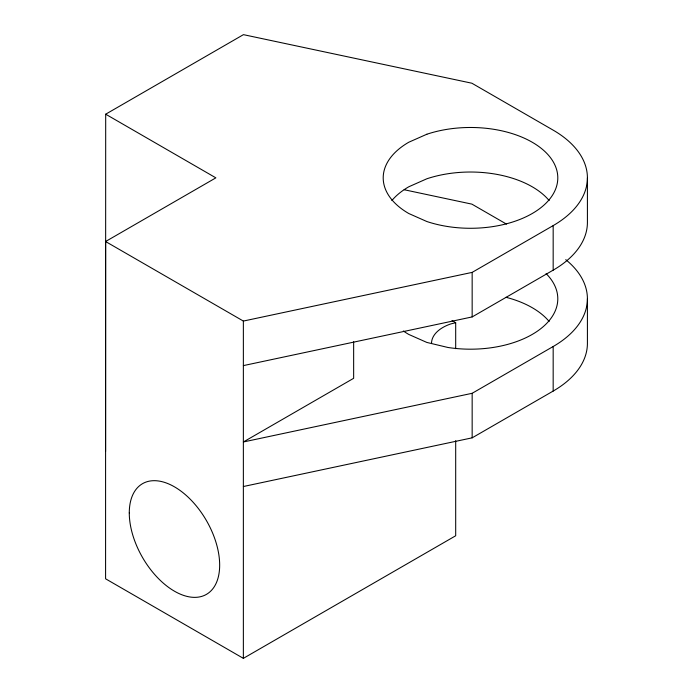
<?xml version="1.0" encoding="UTF-8"?>
<svg xmlns="http://www.w3.org/2000/svg" width="693" height="693" viewBox="0 0 693 693"><rect width="100%" height="100%" fill="white"/><g stroke="black" fill="none" stroke-linecap="round" stroke-linejoin="round"><path stroke-width="1.04" d="M105.587 451.524L105.691 114.198L243.442 34.65L471.881 83.221L553.17 130.145A116.909 67.498 0 0 1 553.17 225.606L553.17 270.157L472.158 316.926L243.364 365.609M455.691 440.67L455.691 535.767L243.364 658.35L105.587 578.802L105.587 241.519L215.861 177.85L105.691 114.198M105.587 241.519L243.364 321.067L472.158 272.384L553.17 225.606M353.647 341.736L353.647 378.309L243.364 441.978L472.158 393.295L553.17 346.517A116.909 67.498 0 0 0 565.748 259.65M243.364 486.521L472.158 437.837L553.17 391.069A116.909 67.498 0 0 0 587.413 343.338L587.413 298.796M455.691 348.674L455.691 322.739L451.022 323.856A38.973 22.497 0 0 0 431.531 343.338M404.175 189.735L471.881 204.132L506.453 224.09M452.001 320.599L455.691 322.739M587.413 177.876L587.413 222.427A116.909 67.498 0 0 1 553.17 270.157M553.17 346.517L553.17 391.069M472.158 272.384L472.158 316.926M472.158 393.295L472.158 437.837M243.364 321.067L243.364 658.35M391.866 200.546A87.292 50.398 0 0 1 408.775 186.789L426.853 178.777A87.292 50.398 0 0 1 549.142 200.546M506.02 297.297A87.292 50.398 0 0 1 549.142 321.457M546.101 273.596A87.292 50.398 0 0 1 539.76 329.47A87.292 50.398 0 0 1 447.912 347.47L426.853 342.437L408.775 334.433A87.292 50.398 0 0 1 403.361 330.994M426.853 134.234L408.775 142.238A87.292 50.398 0 0 0 408.775 213.513L426.853 221.526A87.292 50.398 0 0 0 557.796 177.876A87.292 50.398 0 0 0 426.853 134.234M129.279 512.933A63.912 36.902 60 0 0 197.072 597.262A63.912 36.902 60 0 0 197.072 506.878A63.912 36.902 60 0 0 129.279 512.933"/></g></svg>
